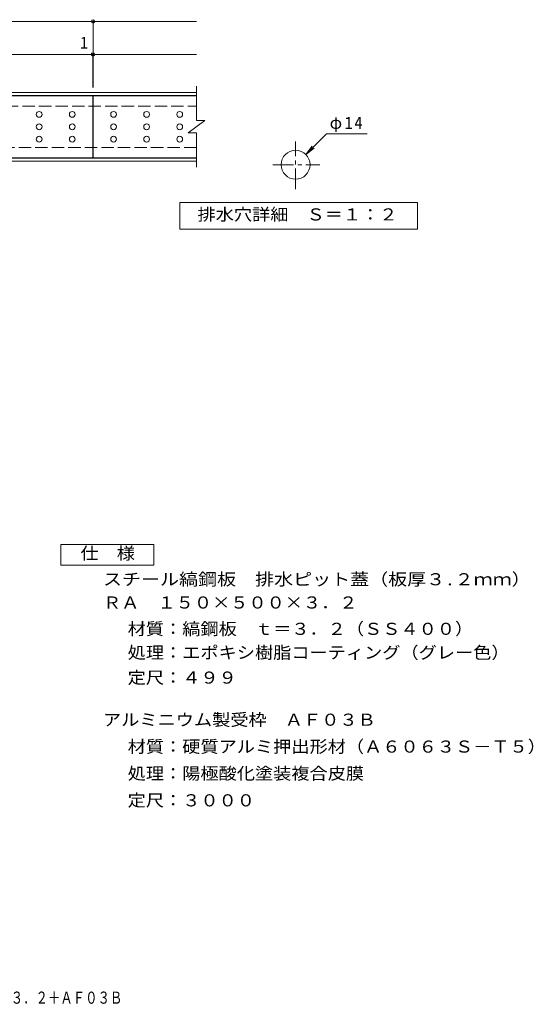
# Model space of a CAD drawing. Units: millimetres on the paper, enlarged 2 times, with parts at other scales. Extents: x -246 to 272, y -274 to 209.
# Drawn here: x 23.2 to 271.7, y -273.5 to 203.3 of the extents above; entities that cross this region are included whole.
import ezdxf
from ezdxf.enums import TextEntityAlignment as Align

# ---------------------------------------------------------------- set-up
doc = ezdxf.new("R2010")
doc.units = ezdxf.units.MM
doc.header["$LTSCALE"] = 2
doc.header["$PDMODE"] = 32
doc.header["$PDSIZE"] = 1.6
doc.linetypes.add('CHAIN1', pattern=[8, 5, -1, 1, -1])
doc.linetypes.add('DASHED3', pattern=[4, 3, -1])
for name, color, linetype, lineweight in [('C-0', 3, 'CHAIN1', 9), ('C-1', 2, 'Continuous', 9), ('C-2', 3, 'Continuous', 9), ('C-4', 7, 'Continuous', 9), ('C-5', 7, 'Continuous', 9), ('C-A', 3, 'Continuous', 9), ('F-5_F-5ﾚｲﾔ', 2, 'Continuous', 9)]:
    doc.layers.add(name, color=color, linetype=linetype, lineweight=lineweight)
doc.styles.add('ＭＳ ゴシック', font='')
doc.styles.get('ＭＳ ゴシック').set_extended_font_data('MS Gothic')

msp = doc.modelspace()

# ---------------------------------------------------------------- linework, layer by layer
at = {"layer": 'C-0'}
for p, q in [((156.68, 121.254), (156.68, 144.448)), ((145.67, 133.177), (168.32, 133.177))]:
    msp.add_line(p, q, dxfattribs=at)
at = {"layer": 'C-0', "linetype": 'Continuous'}
msp.add_circle((156.68, 133.177), 7, dxfattribs=at)
at = {"layer": 'C-1'}
for p, q in [((-191.519, 168.119), (108.681, 168.119)), ((-191.519, 166.719), (108.681, 166.719)), ((108.681, 136.319), (-191.519, 136.319)), ((108.681, 134.919), (-191.519, 134.919))]:
    msp.add_line(p, q, dxfattribs=at)
at = {"layer": 'C-1', "linetype": 'DASHED3'}
for p, q in [((-191.519, 161.519), (108.681, 161.519)), ((108.681, 141.519), (-191.519, 141.519))]:
    msp.add_line(p, q, dxfattribs=at)
at = {"layer": 'C-2'}
for p, q in [((108.681, 171.119), (108.681, 154.519)), ((58.681, 166.519), (58.681, 136.519)), ((58.681, 166.519), (108.681, 166.519)), ((104.681, 148.519), (112.681, 154.519)), ((108.681, 154.519), (112.681, 154.519)), ((104.681, 148.519), (108.681, 148.519)), ((108.681, 148.519), (108.681, 131.919)), ((58.681, 136.519), (108.681, 136.519))]:
    msp.add_line(p, q, dxfattribs=at)
msp.add_lwpolyline([(-41.319, 136.519), (-41.319, 166.519), (58.481, 166.519), (58.481, 136.519)], close=True, dxfattribs=at)
at = {"layer": 'C-4'}
for p, q in [((58.681, 170.519), (58.681, 203.119)), ((-41.319, 186.519), (58.481, 186.519)), ((58.481, 170.519), (58.481, 187.119)), ((58.481, 186.519), (108.681, 186.519))]:
    msp.add_line(p, q, dxfattribs=at)
msp.add_lwpolyline([(-191.519, 202.519), (-41.319, 202.519), (108.681, 202.519)], dxfattribs=at)
for p in [(58.681, 202.519), (58.481, 186.519), (58.681, 186.519)]:
    msp.add_point(p, dxfattribs=at)
at = {"layer": 'C-5'}
for p, q in [((161.629, 138.127), (171.617, 148.114)), ((171.617, 148.114), (191.216, 148.114)), ((161.629, 138.127), (164.673, 142.094)), ((161.629, 138.127), (165.596, 141.171))]:
    msp.add_line(p, q, dxfattribs=at)
msp.add_lwpolyline([(100.698, 101.919), (100.698, 114.919), (215.698, 114.919), (215.698, 101.919)], close=True, dxfattribs=at)
at = {"layer": 'C-A'}
for centre in [(32.581, 157.519), (48.581, 157.519), (68.581, 157.519), (84.581, 157.519), (100.581, 157.519), (32.581, 151.519), (48.581, 151.519), (68.581, 151.519), (84.581, 151.519), (100.581, 151.519), (32.581, 145.519), (48.581, 145.519), (68.581, 145.519), (84.581, 145.519), (100.581, 145.519)]:
    msp.add_circle(centre, 1.4, dxfattribs=at)
at = {"layer": 'F-5_F-5ﾚｲﾔ'}
for p, q in [((43.042, -50.514), (88.042, -50.514)), ((43.042, -60.514), (43.042, -50.514)), ((88.042, -50.514), (88.042, -60.514)), ((88.042, -60.514), (43.042, -60.514))]:
    msp.add_line(p, q, dxfattribs=at)

# ---------------------------------------------------------------- texts
at = {"layer": 'C-0', "color": 2, "insert": (173.13, 148.923), "char_height": 5.865, "attachment_point": 7, "style": 'ＭＳ ゴシック'}
msp.add_mtext('\\T1.19;φ14', dxfattribs=at)
at = {"layer": 'C-4', "color": 2, "style": 'ＭＳ ゴシック'}
msp.add_text('1', height=5.865, dxfattribs=at).set_placement((52.341, 187.519), align=Align.BOTTOM_LEFT)
at = {"layer": 'C-5', "color": 2, "style": 'ＭＳ ゴシック', "width": 1.1}
msp.add_text('排水穴詳細\u3000Ｓ＝１：２', height=5.865, dxfattribs=at).set_placement((109.198, 104.419), align=Align.BOTTOM_LEFT)
at = {"layer": 'F-5_F-5ﾚｲﾔ', "style": 'ＭＳ ゴシック'}
for s, width, p in [('仕\u3000様', 1.1, (52.543, -59.513)), ('スチール縞鋼板\u3000排水ピット蓋（板厚３.２ｍｍ）', 1.15, (63.461, -72.098)), ('ＲＡ\u3000１５０×５００×３．２', 1.1, (63.461, -83.339)), ('材質：縞鋼板\u3000ｔ＝３．２（ＳＳ４００）', 1.1, (75.403, -96.071)), ('処理：エポキシ樹脂コーティング（グレー色）', 1.1, (75.403, -107.56)), ('定尺：４９９', 1.1, (75.403, -119.67)), ('アルミニウム製受枠\u3000ＡＦ０３Ｂ', 1.1, (63.461, -140.05)), ('材質：硬質アルミ押出形材（Ａ６０６３Ｓ－Ｔ５）', 1.1, (75.403, -153.05)), ('処理：陽極酸化塗装複合皮膜', 1.1, (75.403, -166.05)), ('定尺：３０００', 1.1, (75.403, -179.05)), ('スチール縞鋼板\u3000排水ピット蓋（板厚３.２ｍｍ）\u3000ＲＡ\u3000１５０×５００×３．２＋ＡＦ０３Ｂ', 0.75, (-188.131, -274.519))]:
    msp.add_text(s, height=5.865, dxfattribs=dict(at, width=width)).set_placement(p, align=Align.BOTTOM_LEFT)

doc.saveas('drawing.dxf')
